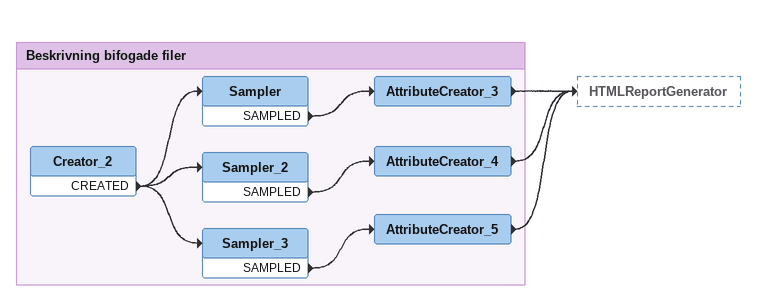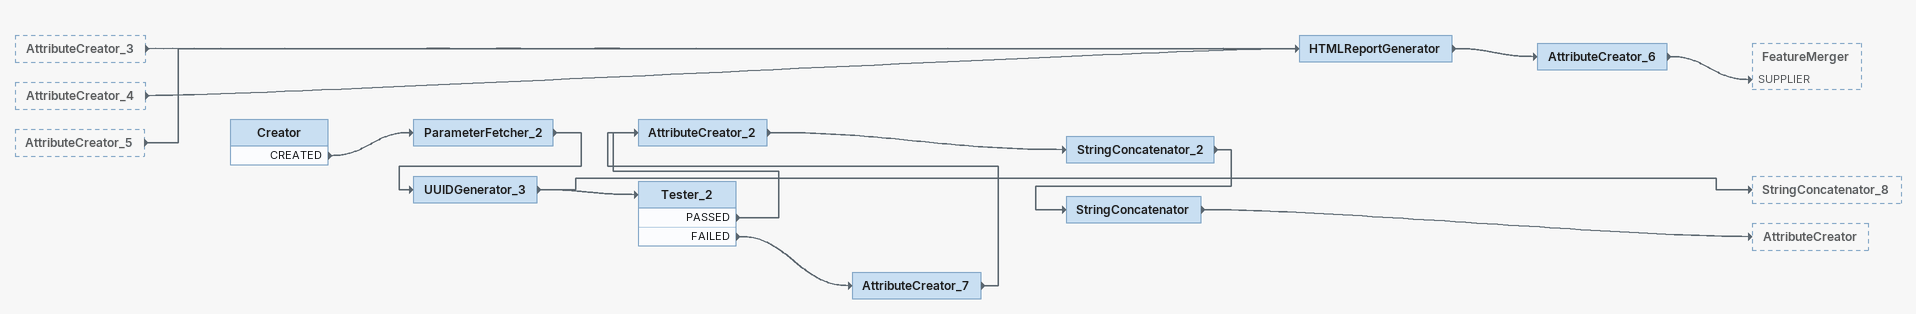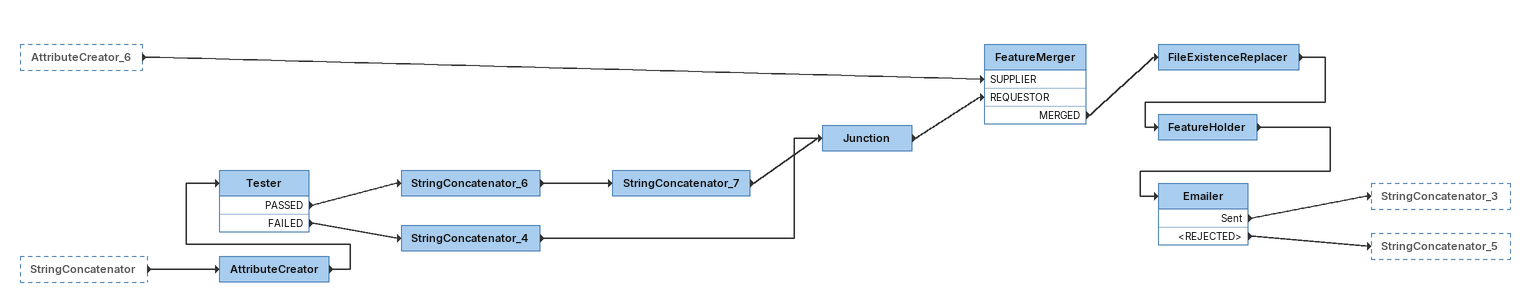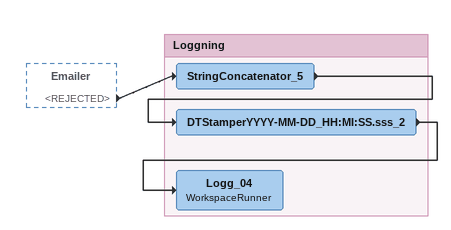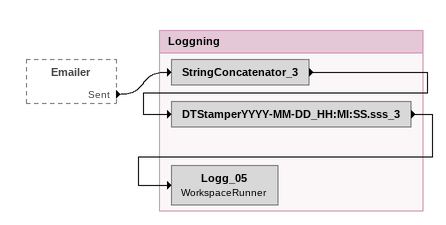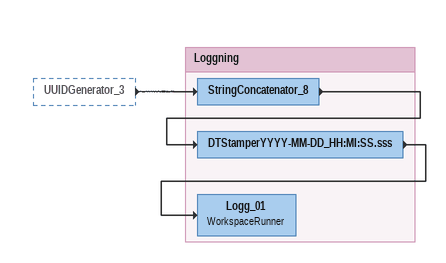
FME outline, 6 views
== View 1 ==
Bookmark: Beskrivning bifogade filer
Creator_2
    CREATED -> Sampler
    CREATED -> Sampler_2
    CREATED -> Sampler_3
Sampler
    SAMPLED -> AttributeCreator_3
AttributeCreator_3
    -> HTMLReportGenerator
Sampler_2
    SAMPLED -> AttributeCreator_4
AttributeCreator_4
    -> HTMLReportGenerator
Sampler_3
    SAMPLED -> AttributeCreator_5
AttributeCreator_5
    -> HTMLReportGenerator

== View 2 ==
AttributeCreator_3 [outside]
    -> HTMLReportGenerator
AttributeCreator_4 [outside]
    -> HTMLReportGenerator
AttributeCreator_5 [outside]
    -> HTMLReportGenerator
HTMLReportGenerator
    -> AttributeCreator_6
AttributeCreator_6
    -> FeatureMerger [SUPPLIER]
Creator
    CREATED -> ParameterFetcher_2
ParameterFetcher_2
    -> UUIDGenerator_3
UUIDGenerator_3
    -> Tester_2
    -> StringConcatenator_8
Tester_2
    PASSED -> AttributeCreator_2
    FAILED -> AttributeCreator_7
AttributeCreator_7
    -> AttributeCreator_2
AttributeCreator_2
    -> StringConcatenator_2
StringConcatenator_2
    -> StringConcatenator
StringConcatenator
    -> AttributeCreator

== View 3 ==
AttributeCreator_6 [outside]
    -> FeatureMerger [SUPPLIER]
StringConcatenator [outside]
    -> AttributeCreator
AttributeCreator
    -> Tester
Tester
    PASSED -> StringConcatenator_6
    FAILED -> StringConcatenator_4
StringConcatenator_6
    -> StringConcatenator_7
StringConcatenator_7
    -> Junction
StringConcatenator_4
    -> Junction
Junction
    -> FeatureMerger [REQUESTOR]
FeatureMerger
    MERGED -> FileExistenceReplacer
FileExistenceReplacer
    -> FeatureHolder
FeatureHolder
    -> Emailer
Emailer
    Sent -> StringConcatenator_3
    <REJECTED> -> StringConcatenator_5

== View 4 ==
Emailer [outside]
    <REJECTED> -> StringConcatenator_5

Bookmark: Loggning
StringConcatenator_5
    -> DTStamperYYYY-MM-DD_HH:MI:SS.sss_2
DTStamperYYYY-MM-DD_HH:MI:SS.sss_2
    -> Logg_04
Logg_04: WorkspaceRunner

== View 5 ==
Emailer [outside]
    Sent -> StringConcatenator_3

Bookmark: Loggning
StringConcatenator_3
    -> DTStamperYYYY-MM-DD_HH:MI:SS.sss_3
DTStamperYYYY-MM-DD_HH:MI:SS.sss_3
    -> Logg_05
Logg_05: WorkspaceRunner

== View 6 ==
UUIDGenerator_3 [outside]
    -> StringConcatenator_8

Bookmark: Loggning
StringConcatenator_8
    -> DTStamperYYYY-MM-DD_HH:MI:SS.sss
DTStamperYYYY-MM-DD_HH:MI:SS.sss
    -> Logg_01
Logg_01: WorkspaceRunner
